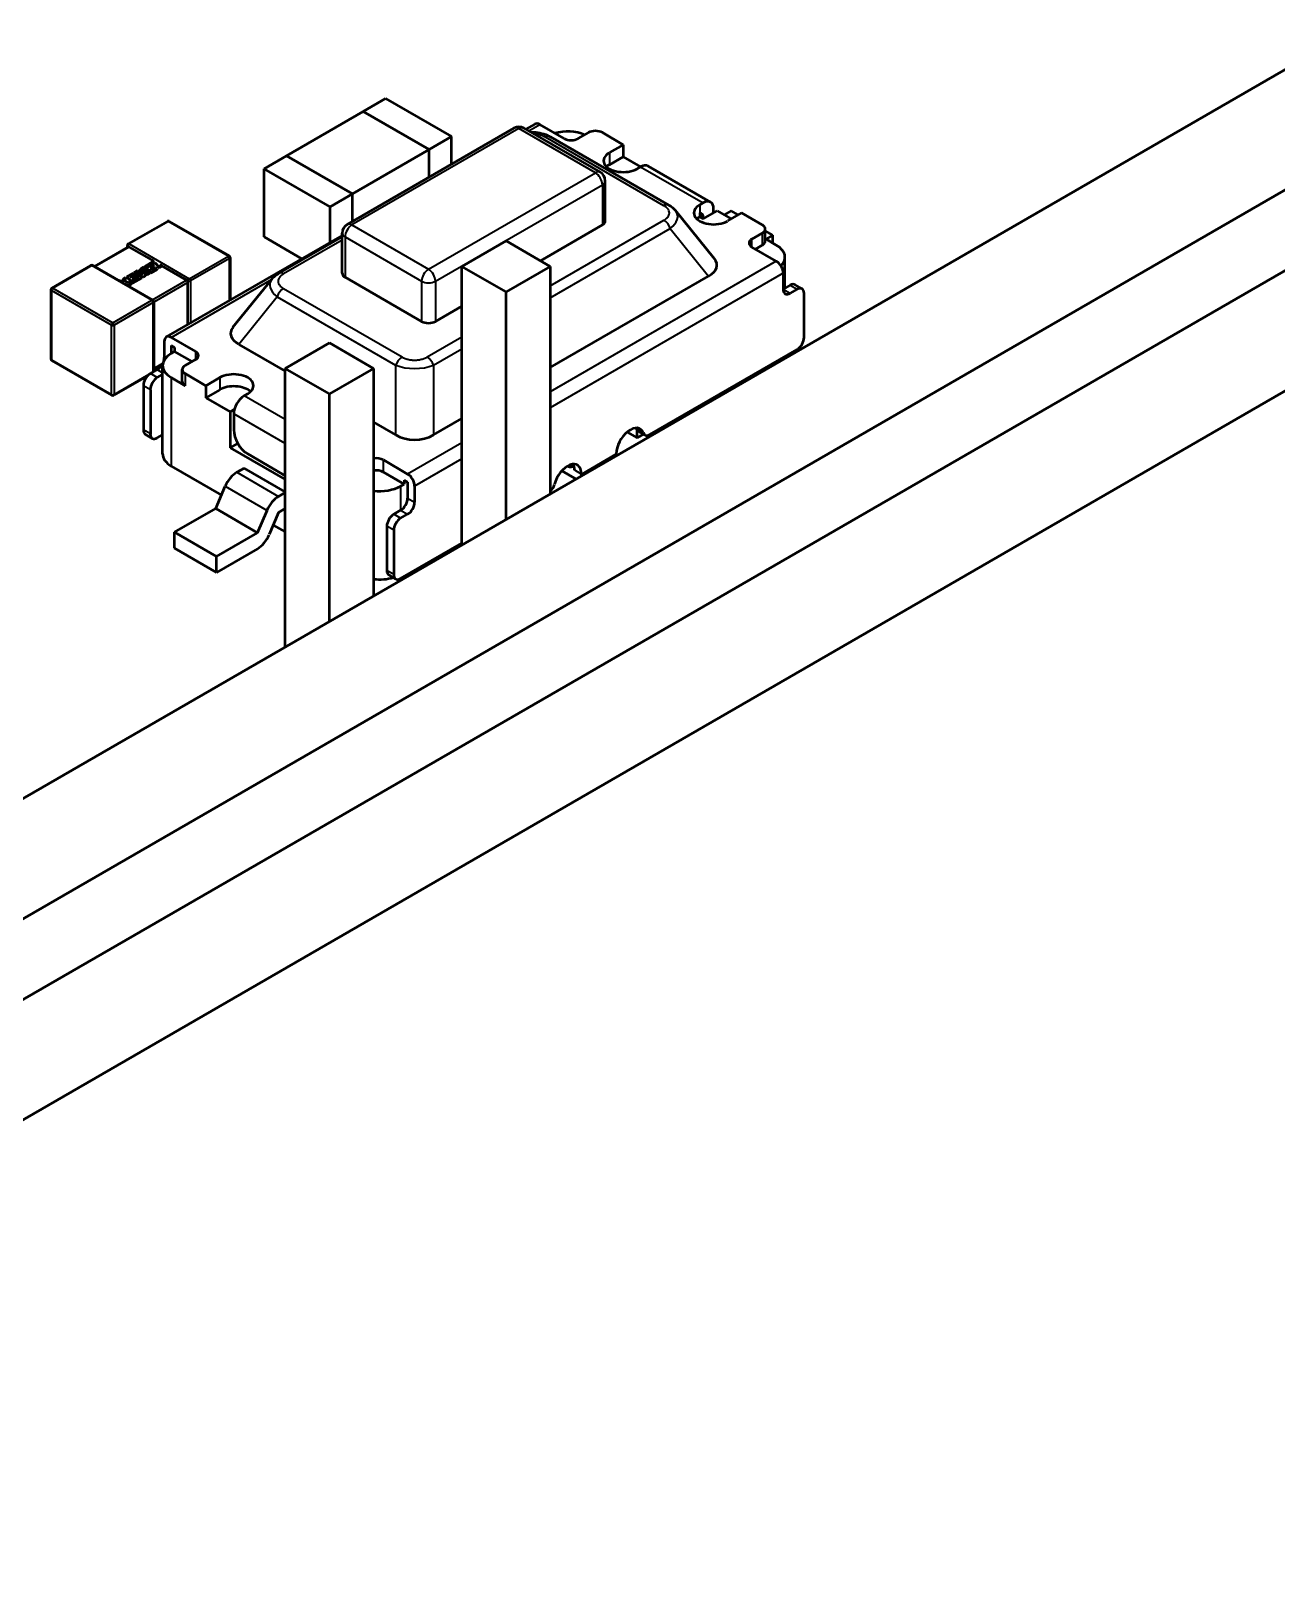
# Model space of a CAD drawing. Header units: millimetres. Extents: x -86 to 841, y -58 to 594.
# Drawn here: x 206.82 to 219.48, y 172.97 to 188.84 of the extents above; entities that cross this region are included whole.
import ezdxf

# ---------------------------------------------------------------- set-up
doc = ezdxf.new("R2010")
doc.units = ezdxf.units.MM
doc.layers.add('Visible (ISO)', color=7, linetype='Continuous', lineweight=50)
doc.layers.add('Visible Narrow (ISO)', color=7, linetype='Continuous', lineweight=35)

msp = doc.modelspace()

# ---------------------------------------------------------------- linework, layer by layer
at = {"layer": 'Visible (ISO)'}
for p, q in [((220.239, 188.839), (200.884, 177.665)), ((197.349, 174.399), (221.3, 188.227)), ((210.192, 188.024), (210.421, 188.156)), ((210.421, 188.156), (211.092, 187.768)), ((209.414, 187.574), (210.192, 188.023)), ((210.863, 187.636), (210.192, 188.024)), ((210.192, 188.023), (210.192, 188.024)), ((210.192, 188.023), (210.863, 187.636)), ((211.939, 187.896), (211.847, 187.843)), ((210.029, 186.875), (211.726, 187.855)), ((211.092, 187.768), (210.863, 187.636)), ((211.092, 187.489), (211.092, 187.768)), ((211.826, 187.855), (212.604, 187.406)), ((212.236, 187.748), (211.989, 187.891)), ((212.096, 187.767), (213.301, 187.071)), ((212.484, 187.809), (212.377, 187.748)), ((212.837, 187.686), (212.625, 187.809)), ((210.085, 187.187), (209.414, 187.574)), ((209.414, 187.574), (209.414, 187.574)), ((210.863, 187.636), (210.085, 187.187)), ((210.863, 187.356), (210.863, 187.636)), ((210.863, 187.356), (210.863, 187.636)), ((212.837, 187.686), (212.696, 187.605)), ((212.837, 187.686), (212.837, 187.564)), ((209.185, 187.442), (209.414, 187.574)), ((209.856, 187.054), (209.185, 187.442)), ((209.185, 186.748), (209.185, 187.442)), ((209.414, 187.574), (210.085, 187.187)), ((212.696, 187.482), (212.837, 187.564)), ((212.837, 187.564), (213.014, 187.462)), ((213.014, 187.462), (212.978, 187.442)), ((213.725, 187.102), (213.089, 187.469)), ((221.3, 187.41), (197.349, 173.582)), ((212.654, 186.911), (212.654, 187.319)), ((210.085, 187.187), (209.856, 187.054)), ((210.085, 186.907), (210.085, 187.187)), ((210.085, 186.907), (210.085, 187.187)), ((209.856, 186.693), (209.856, 187.054)), ((213.764, 186.525), (213.368, 187.016)), ((213.615, 187.074), (213.65, 187.095)), ((213.615, 186.992), (213.615, 186.952)), ((213.615, 186.952), (213.65, 186.931)), ((213.65, 186.931), (213.792, 187.013)), ((213.65, 186.931), (213.65, 186.942)), ((213.756, 186.992), (213.756, 187.033)), ((213.792, 187.013), (213.933, 186.931)), ((213.933, 187.013), (213.862, 186.972)), ((214.039, 186.992), (213.898, 186.911)), ((214.004, 186.972), (213.933, 187.013)), ((214.251, 186.87), (214.039, 186.992)), ((198.409, 172.97), (222.36, 186.798)), ((208.203, 186.907), (207.805, 186.678)), ((208.221, 186.907), (208.831, 186.555)), ((209.979, 186.38), (209.979, 186.788)), ((211.995, 186.507), (212.625, 186.87)), ((214.251, 186.788), (214.145, 186.727)), ((214.281, 186.707), (214.281, 186.829)), ((214.357, 186.768), (214.281, 186.812)), ((207.461, 186.448), (207.806, 186.647)), ((207.796, 186.642), (207.796, 186.661)), ((207.814, 186.646), (208.064, 186.502)), ((209.979, 186.764), (208.191, 185.732)), ((209.568, 186.527), (209.185, 186.748)), ((209.333, 186.377), (209.979, 186.751)), ((211.197, 186.449), (211.646, 186.708)), ((211.646, 186.708), (212.095, 186.449)), ((214.393, 186.503), (214.145, 186.645)), ((214.181, 186.625), (214.251, 186.666)), ((214.281, 186.731), (214.393, 186.666)), ((214.357, 186.768), (214.287, 186.727)), ((214.357, 186.686), (214.357, 186.768)), ((208.068, 186.504), (207.972, 186.449)), ((208.008, 186.451), (208.047, 186.473)), ((208.01, 186.448), (208.047, 186.469)), ((208.047, 186.473), (208.073, 186.488)), ((208.047, 186.469), (208.073, 186.484)), ((208.073, 186.488), (208.073, 186.484)), ((208.073, 186.488), (208.122, 186.437)), ((208.073, 186.484), (208.122, 186.433)), ((208.146, 186.451), (208.129, 186.469)), ((208.841, 186.539), (208.841, 186.107)), ((214.481, 186.227), (214.481, 186.543)), ((207.425, 186.458), (207.027, 186.228)), ((207.444, 186.458), (208.054, 186.106)), ((207.723, 186.305), (207.716, 186.301)), ((207.741, 186.287), (207.723, 186.305)), ((207.777, 186.336), (207.749, 186.32)), ((207.749, 186.32), (207.749, 186.316)), ((207.749, 186.32), (207.749, 186.282)), ((207.749, 186.316), (207.749, 186.282)), ((207.776, 186.291), (207.777, 186.336)), ((207.776, 186.291), (207.777, 186.332)), ((207.777, 186.336), (207.777, 186.332)), ((207.853, 186.38), (207.79, 186.344)), ((207.79, 186.344), (207.79, 186.34)), ((207.79, 186.344), (207.851, 186.281)), ((207.79, 186.34), (207.851, 186.277)), ((207.826, 186.346), (207.864, 186.368)), ((207.837, 186.334), (207.826, 186.346)), ((207.828, 186.343), (207.864, 186.364)), ((207.873, 186.355), (207.837, 186.334)), ((207.848, 186.322), (207.885, 186.343)), ((207.863, 186.307), (207.848, 186.322)), ((207.851, 186.32), (207.885, 186.339)), ((207.851, 186.281), (207.942, 186.334)), ((207.851, 186.277), (207.942, 186.329)), ((207.864, 186.368), (207.853, 186.38)), ((207.898, 186.406), (207.861, 186.385)), ((207.861, 186.385), (207.861, 186.381)), ((207.861, 186.385), (207.91, 186.334)), ((207.861, 186.381), (207.908, 186.332)), ((207.91, 186.334), (207.863, 186.307)), ((207.864, 186.368), (207.864, 186.364)), ((207.885, 186.343), (207.873, 186.355)), ((207.885, 186.343), (207.885, 186.339)), ((207.942, 186.334), (207.888, 186.39)), ((207.888, 186.39), (207.96, 186.344)), ((207.955, 186.369), (207.898, 186.406)), ((207.899, 186.379), (207.96, 186.34)), ((207.962, 186.443), (207.924, 186.422)), ((207.924, 186.422), (207.924, 186.417)), ((207.924, 186.422), (207.955, 186.369)), ((207.924, 186.417), (207.951, 186.371)), ((207.942, 186.334), (207.942, 186.329)), ((207.982, 186.357), (207.947, 186.424)), ((207.947, 186.424), (208.001, 186.367)), ((207.951, 186.415), (208.001, 186.363)), ((207.96, 186.344), (207.982, 186.357)), ((207.96, 186.34), (207.982, 186.353)), ((207.96, 186.344), (207.96, 186.34)), ((208.022, 186.38), (207.962, 186.443)), ((207.972, 186.449), (207.972, 186.445)), ((207.972, 186.449), (208.033, 186.386)), ((207.972, 186.445), (208.033, 186.382)), ((207.982, 186.357), (207.982, 186.353)), ((208.001, 186.367), (208.022, 186.38)), ((208.001, 186.363), (208.022, 186.376)), ((208.001, 186.367), (208.001, 186.363)), ((208.019, 186.439), (208.008, 186.451)), ((208.055, 186.46), (208.019, 186.439)), ((208.022, 186.38), (208.022, 186.376)), ((208.03, 186.427), (208.067, 186.448)), ((208.045, 186.412), (208.03, 186.427)), ((208.033, 186.425), (208.067, 186.444)), ((208.033, 186.386), (208.097, 186.423)), ((208.033, 186.382), (208.097, 186.419)), ((208.033, 186.386), (208.033, 186.382)), ((208.085, 186.435), (208.045, 186.412)), ((208.067, 186.448), (208.055, 186.46)), ((208.067, 186.448), (208.067, 186.444)), ((208.097, 186.423), (208.085, 186.435)), ((208.097, 186.423), (208.097, 186.419)), ((208.122, 186.437), (208.146, 186.451)), ((208.122, 186.433), (208.146, 186.447)), ((208.122, 186.437), (208.122, 186.433)), ((208.138, 186.459), (208.398, 186.309)), ((208.146, 186.451), (208.146, 186.447)), ((208.869, 185.831), (209.266, 186.322)), ((210.009, 186.339), (210.786, 185.89)), ((211.646, 186.19), (211.197, 186.449)), ((211.197, 183.618), (211.197, 186.449)), ((212.095, 186.449), (211.646, 186.19)), ((212.095, 186.449), (212.095, 184.137)), ((212.095, 185.421), (213.705, 186.351)), ((214.463, 186.38), (214.463, 186.217)), ((207.018, 186.212), (207.018, 185.508)), ((207.765, 186.273), (207.815, 186.26)), ((207.841, 186.275), (207.776, 186.291)), ((207.777, 186.266), (207.815, 186.256)), ((207.815, 186.26), (207.841, 186.275)), ((207.815, 186.256), (207.841, 186.271)), ((207.815, 186.26), (207.815, 186.256)), ((207.841, 186.275), (207.841, 186.271)), ((207.851, 186.281), (207.851, 186.277)), ((208.411, 186.302), (208.408, 186.3)), ((208.411, 185.859), (208.411, 186.286)), ((211.646, 183.878), (211.646, 186.19)), ((214.534, 186.258), (214.463, 186.217)), ((214.605, 186.217), (214.534, 186.176)), ((214.655, 186.222), (214.584, 186.263)), ((214.676, 185.727), (214.676, 186.176)), ((208.063, 186.09), (208.063, 185.385)), ((210.928, 185.89), (211.197, 186.045)), ((208.17, 185.686), (208.17, 185.523)), ((208.241, 185.727), (208.488, 185.584)), ((209.401, 185.412), (209.85, 185.672)), ((209.85, 185.672), (210.299, 185.412)), ((208.241, 185.645), (208.241, 185.564)), ((208.241, 185.645), (208.276, 185.625)), ((208.276, 185.584), (208.241, 185.564)), ((208.276, 185.625), (208.276, 185.584)), ((208.453, 185.482), (208.276, 185.584)), ((208.928, 185.657), (209.401, 185.384)), ((213.108, 184.74), (214.605, 185.604)), ((207.027, 185.492), (207.637, 185.14)), ((208.029, 185.359), (208.099, 185.4)), ((208.063, 185.405), (208.151, 185.456)), ((208.153, 184.543), (208.153, 185.441)), ((208.353, 185.278), (208.353, 185.4)), ((208.382, 185.441), (208.488, 185.502)), ((208.382, 185.359), (208.594, 185.237)), ((209.85, 185.153), (209.401, 185.412)), ((209.401, 182.582), (209.401, 185.412)), ((210.299, 185.412), (209.85, 185.153)), ((210.299, 185.412), (210.299, 183.1)), ((208.006, 185.342), (207.656, 185.14)), ((207.958, 185.237), (207.958, 184.788)), ((208.029, 185.196), (208.029, 184.747)), ((208.099, 185.319), (208.153, 185.35)), ((208.382, 185.237), (208.241, 185.319)), ((208.594, 185.237), (208.736, 185.319)), ((208.594, 185.237), (208.594, 185.115)), ((208.736, 185.196), (208.594, 185.115)), ((208.594, 185.115), (208.842, 184.972)), ((209.019, 185.155), (208.983, 185.135)), ((209.85, 182.841), (209.85, 185.153)), ((208.883, 184.996), (208.842, 184.972)), ((208.842, 184.972), (208.842, 184.604)), ((208.877, 184.951), (208.877, 184.788)), ((210.908, 184.736), (211.197, 184.902)), ((207.979, 184.742), (208.049, 184.701)), ((208.099, 184.706), (208.153, 184.737)), ((210.299, 184.865), (210.523, 184.736)), ((212.876, 184.765), (212.978, 184.706)), ((212.978, 184.706), (212.978, 184.783)), ((212.978, 184.706), (213.043, 184.744)), ((212.987, 184.776), (213.058, 184.735)), ((208.842, 184.604), (208.919, 184.649)), ((208.842, 184.604), (209.401, 184.282)), ((208.241, 184.42), (208.752, 184.125)), ((209.019, 184.543), (209.372, 184.339)), ((210.398, 184.482), (210.645, 184.339)), ((208.909, 184.357), (208.983, 184.4)), ((209.401, 184.159), (208.983, 184.4)), ((210.398, 184.359), (210.61, 184.237)), ((210.61, 184.278), (210.61, 184.237)), ((210.645, 184.257), (210.61, 184.278)), ((210.645, 184.257), (210.645, 184.094)), ((212.342, 184.298), (212.213, 184.372)), ((208.694, 183.988), (208.79, 184.214)), ((209.333, 184.112), (209.401, 184.151)), ((210.574, 184.216), (210.61, 184.237)), ((210.716, 184.216), (210.716, 184.053)), ((208.276, 183.747), (208.694, 183.988)), ((209.119, 183.743), (208.694, 183.988)), ((209.119, 183.743), (209.215, 183.969)), ((209.333, 183.949), (209.237, 183.723)), ((209.401, 183.988), (209.333, 183.949)), ((210.504, 183.931), (210.574, 183.971)), ((210.574, 183.89), (210.645, 183.931)), ((209.279, 183.821), (209.401, 183.751)), ((210.433, 183.808), (210.433, 183.359)), ((210.504, 183.767), (210.504, 183.318)), ((208.276, 183.584), (208.276, 183.747)), ((208.701, 183.502), (208.276, 183.747)), ((208.701, 183.502), (209.119, 183.743)), ((210.574, 183.277), (211.197, 183.637)), ((208.701, 183.339), (208.276, 183.584)), ((209.119, 183.58), (208.701, 183.339)), ((208.701, 183.339), (208.701, 183.502)), ((210.454, 183.313), (210.524, 183.272))]:
    msp.add_line(p, q, dxfattribs=at)
for centre, radius, start, end in [((211.776, 187.768), 0.1, 60, 120), ((212.554, 187.319), 0.1, 0, 60), ((208.212, 186.891), 0.0187, 60, 120), ((210.079, 186.788), 0.1, 120, 180), ((207.814, 186.661), 0.0187, 120, 180), ((208.822, 186.539), 0.0187, 360, 60), ((207.434, 186.442), 0.0187, 60, 120), ((207.036, 186.212), 0.0187, 120, 180), ((208.044, 186.09), 0.0187, 360, 60), ((207.036, 185.508), 0.0187, 180, 240), ((208.044, 185.385), 0.0187, 337.6531, 360), ((207.646, 185.156), 0.0187, 240, 300)]:
    msp.add_arc(centre, radius, start, end, dxfattribs=at)
for centre, major_axis, ratio, start_param, end_param in [((211.989, 187.809), (-0.05, 0.0866), 0.57735, 5.497787, 6.283185), ((212.271, 187.646), (0.3, 0), 0.57735, 0.952846, 2.016358), ((212.307, 187.789), (-0.1, 0), 0.57735, 0.785398, 2.356195), ((212.554, 187.768), (-0.1, 0), 0.57735, 3.926991, 5.497787), ((212.837, 187.523), (-0.2, 0), 0.57735, 5.497787, 8.63938), ((212.837, 187.401), (0.2, 0), 0.57735, 2.356195, 2.582603), ((213.014, 187.339), (0.075, 0.13), 0.57735, 0, 0.785398), ((213.65, 186.972), (0.075, 0.13), 0.57735, 5.497787, 7.068583), ((213.756, 186.992), (-0.2, 0), 0.57735, 5.497787, 8.63938), ((213.756, 186.87), (0.2, 0), 0.57735, 2.356195, 2.582603), ((213.58, 186.901), (0.05, 0.0866), 0.57735, 5.497787, 6.544985), ((212.554, 186.911), (0.1, 0), 0.57735, 5.497787, 6.283185), ((214.181, 186.829), (0.1, 0), 0.57735, 5.497787, 7.068583), ((207.814, 186.661), (0.0132, -0.0229), 0.57735, 4.712389, 5.00964), ((214.216, 186.686), (-0.1, 0), 0.57735, 5.497787, 7.068583), ((214.181, 186.707), (0.1, 0), 0.57735, 5.497787, 6.283185), ((214.181, 186.543), (0.3, 0), 0.57735, 5.751694, 7.068583), ((213.43, 186.462), (0.359, 0), 0.481982, 5.587572, 6.654418), ((214.393, 186.421), (-0.05, 0.0866), 0.57735, 3.926991, 5.497787), ((210.079, 186.38), (-0.1, 0), 0.57735, 0, 0.785398), ((214.534, 186.258), (-0.05, -0.0866), 0.57735, 5.497787, 7.068583), ((214.534, 186.176), (0.05, 0.0866), 0.57735, 0, 0.785398), ((214.605, 186.135), (0.05, 0.0866), 0.57735, 5.497787, 7.068583), ((209.204, 185.768), (-0.359, 0), 0.481982, 5.911953, 6.978799), ((210.857, 185.931), (-0.1, 0), 0.57735, 0.785398, 2.356195), ((208.241, 185.645), (-0.05, 0.0866), 0.57735, 5.497787, 7.068583), ((214.605, 185.686), (0.05, 0.0866), 0.57735, 3.926991, 5.497787), ((208.453, 185.441), (-0.3, 0), 0.57735, 5.497787, 7.068583), ((208.099, 185.482), (0.05, 0.0866), 0.57735, 5.124524, 5.497787), ((208.418, 185.543), (0.1, 0), 0.57735, 5.497787, 7.068583), ((208.029, 185.278), (0.05, 0.0866), 0.57735, 0.785398, 2.356194), ((208.099, 185.482), (0.05, 0.0866), 0.57735, 3.926991, 4.854286), ((208.453, 185.4), (-0.1, 0), 0.57735, 5.497787, 7.068583), ((208.877, 185.237), (0.2, 0), 0.57735, 5.497787, 8.63938), ((208.099, 185.237), (-0.05, -0.0866), 0.57735, 3.926991, 5.497787), ((208.453, 185.278), (-0.1, 0), 0.57735, 0, 0.785398), ((208.877, 185.115), (-0.2, 0), 0.57735, 3.700583, 5.497787), ((208.983, 185.012), (0.075, 0.13), 0.57735, 0.785398, 2.356194), ((208.029, 184.829), (-0.05, -0.0866), 0.57735, 5.497787, 6.283185), ((208.099, 184.788), (-0.05, -0.0866), 0.57735, 5.497787, 7.068583), ((209.019, 184.706), (0.1, -0.173), 0.57735, 3.926991, 5.497787), ((210.716, 184.895), (-0.3, 0), 0.691589, 0.875183, 2.26641), ((212.908, 184.625), (0.1, 0.173), 0.57735, 5.837624, 8.63938), ((212.837, 184.665), (0.1, 0.173), 0.57735, 5.837624, 5.921818), ((213.037, 184.863), (-0.05, -0.0866), 0.57735, 5.837624, 6.283185), ((213.108, 184.822), (-0.05, -0.0866), 0.57735, 5.837624, 7.068583), ((208.453, 184.543), (-0.3, 0), 0.57735, 0, 0.785398), ((210.327, 184.441), (0.1, 0), 0.57735, 0.785398, 1.85668), ((212.271, 184.257), (0.1, 0.173), 0.57735, 5.497787, 8.299543), ((212.271, 184.502), (0.05, -0.0866), 0.57735, 5.497787, 6.59519), ((212.201, 184.298), (0.1, 0.173), 0.57735, 5.497787, 5.921818), ((212.696, 184.584), (0.05, -0.0866), 0.57735, 0.525441, 0.785398), ((208.909, 184.194), (0.1, 0.173), 0.57735, 0.785398, 1.780236), ((209.372, 184.502), (0.1, -0.173), 0.57735, 5.497787, 5.699749), ((210.327, 184.318), (-0.1, 0), 0.57735, 3.926991, 4.998273), ((210.645, 184.257), (-0.05, 0.0866), 0.57735, 3.926991, 5.497787), ((212.342, 184.38), (0.05, -0.0866), 0.57735, 5.497787, 5.757744), ((212.342, 184.38), (-0.05, 0.0866), 0.57735, 3.667034, 3.926991), ((209.333, 183.949), (-0.1, -0.173), 0.57735, 3.926991, 4.921828), ((210.362, 184.339), (-0.3, 0), 0.57735, 1.357326, 2.356195), ((210.574, 184.053), (0.05, 0.0866), 0.57735, 3.926991, 5.497787), ((212.071, 184.223), (0.05, 0.0866), 0.57735, 4.262881, 5.15795), ((210.504, 183.849), (0.05, 0.0866), 0.57735, 0.785398, 2.356194), ((210.645, 184.012), (-0.05, -0.0866), 0.57735, 0.785398, 2.356194), ((210.574, 183.808), (-0.05, -0.0866), 0.57735, 3.926991, 5.497787), ((209.119, 183.743), (0.1, 0.173), 0.57735, 3.926991, 4.921828), ((210.504, 183.4), (-0.05, -0.0866), 0.57735, 5.497787, 6.283185), ((210.574, 183.359), (-0.05, -0.0866), 0.57735, 5.497787, 7.068583), ((210.362, 183.441), (-0.3, 0), 0.57735, 1.357326, 2.046531)]:
    msp.add_ellipse(centre, major_axis=major_axis, ratio=ratio, start_param=start_param, end_param=end_param, dxfattribs=at)
for points, knots in [([(211.9, 187.812), (211.908, 187.813), (211.917, 187.813), (211.954, 187.812), (211.983, 187.808), (212.038, 187.794), (212.064, 187.784), (212.09, 187.77), (212.093, 187.769), (212.096, 187.767)], [0.01744556, 0.01744556, 0.01744556, 0.01744556, 0.01992558, 0.01992558, 0.02859879, 0.02859879, 0.03732284, 0.03732284, 0.03844236, 0.03844236, 0.03844236, 0.03844236]), ([(209.266, 186.322), (209.281, 186.34), (209.3, 186.357), (209.325, 186.373), (209.329, 186.375), (209.333, 186.377)], [0.000001918, 0.000001918, 0.000001918, 0.000001918, 0.008289403, 0.008289403, 0.009864069, 0.009864069, 0.009864069, 0.009864069])]:
    msp.add_open_spline(points, degree=3, knots=knots, dxfattribs=at)
for points in [[(213.301, 187.071), (213.327, 187.057), (213.35, 187.038), (213.368, 187.016)], [(207.806, 186.647), (207.807, 186.648), (207.811, 186.648), (207.814, 186.646)], [(208.398, 186.309), (208.401, 186.307), (208.405, 186.303), (208.408, 186.3)], [(208.408, 186.3), (208.409, 186.295), (208.411, 186.29), (208.411, 186.286)]]:
    msp.add_open_spline(points, degree=3, dxfattribs=at)
at = {"layer": 'Visible Narrow (ISO)'}
for p, q in [((211.776, 187.85), (210.079, 186.87)), ((212.554, 187.401), (211.776, 187.85)), ((211.876, 187.826), (211.989, 187.891)), ((213.251, 187.066), (212.046, 187.762)), ((212.696, 187.605), (212.696, 187.482)), ((213.014, 187.462), (213.65, 187.095)), ((210.857, 186.421), (212.554, 187.401)), ((210.928, 186.298), (212.625, 187.278)), ((212.625, 187.278), (212.625, 186.87)), ((213.615, 187.074), (213.615, 186.992)), ((213.615, 186.963), (213.65, 186.942)), ((208.212, 186.906), (207.814, 186.677)), ((208.822, 186.554), (208.212, 186.906)), ((210.079, 186.87), (210.857, 186.421)), ((212.095, 186.251), (213.251, 186.918)), ((212.095, 186.13), (213.315, 186.834)), ((213.315, 186.834), (213.705, 186.351)), ((214.251, 186.788), (214.251, 186.666)), ((207.814, 186.646), (207.466, 186.445)), ((207.814, 186.677), (208.424, 186.324)), ((209.979, 186.717), (209.383, 186.372)), ((210.009, 186.748), (210.786, 186.298)), ((210.009, 186.748), (210.009, 186.339)), ((214.145, 186.645), (214.145, 186.727)), ((208.047, 186.473), (208.047, 186.469)), ((208.424, 186.324), (208.822, 186.554)), ((208.835, 186.531), (208.437, 186.302)), ((208.835, 186.104), (208.835, 186.531)), ((214.393, 186.503), (212.095, 185.176)), ((207.434, 186.457), (207.036, 186.228)), ((208.044, 186.105), (207.434, 186.457)), ((208.05, 186.108), (208.398, 186.309)), ((208.241, 185.727), (209.261, 186.316)), ((214.463, 186.38), (212.095, 185.012)), ((207.023, 186.205), (207.023, 185.5)), ((207.633, 185.852), (207.023, 186.205)), ((207.036, 186.228), (207.646, 185.875)), ((208.411, 186.286), (208.063, 186.085)), ((208.437, 186.302), (208.437, 185.874)), ((209.383, 186.224), (210.588, 185.529)), ((210.786, 186.298), (210.786, 185.89)), ((210.928, 186.298), (210.928, 185.89)), ((214.463, 186.217), (214.534, 186.176)), ((214.534, 186.258), (214.605, 186.217)), ((207.646, 185.875), (208.044, 186.105)), ((208.057, 186.082), (207.66, 185.852)), ((208.057, 185.378), (208.057, 186.082)), ((209.319, 186.14), (208.928, 185.657)), ((209.319, 186.14), (210.523, 185.445)), ((207.633, 185.148), (207.633, 185.852)), ((207.66, 185.852), (207.66, 185.148)), ((210.844, 185.529), (211.197, 185.732)), ((208.17, 185.523), (208.182, 185.516)), ((208.488, 185.584), (208.488, 185.502)), ((210.908, 185.445), (211.197, 185.611)), ((207.023, 185.5), (207.633, 185.148)), ((207.66, 185.148), (208.057, 185.378)), ((208.099, 185.319), (208.029, 185.359)), ((208.063, 185.412), (208.156, 185.465)), ((208.099, 185.4), (208.153, 185.369)), ((208.382, 185.359), (208.382, 185.237)), ((210.523, 185.445), (210.523, 184.736)), ((210.908, 185.445), (210.908, 184.736)), ((208.029, 185.196), (207.958, 185.237)), ((208.241, 185.319), (208.241, 184.42)), ((208.736, 185.319), (208.736, 185.196)), ((209.401, 184.894), (208.983, 185.135)), ((209.401, 184.649), (208.877, 184.951)), ((208.029, 184.747), (207.958, 184.788)), ((213.041, 184.756), (212.97, 184.797)), ((211.197, 184.657), (210.645, 184.339)), ((210.398, 184.359), (210.398, 184.482)), ((211.197, 184.494), (210.716, 184.216)), ((212.413, 184.339), (212.766, 184.543)), ((208.909, 184.357), (209.333, 184.112)), ((212.342, 184.38), (212.413, 184.339)), ((208.79, 184.214), (209.215, 183.969)), ((210.574, 184.216), (210.574, 183.971)), ((210.645, 184.094), (210.716, 184.053)), ((210.574, 183.89), (210.504, 183.931)), ((210.574, 183.971), (210.645, 183.931)), ((210.504, 183.767), (210.433, 183.808)), ((210.504, 183.318), (210.433, 183.359))]:
    msp.add_line(p, q, dxfattribs=at)
for centre, major_axis, ratio, start_param, end_param in [((211.776, 187.768), (-0.05, 0.0866), 0.57735, 5.497787, 6.283185), ((211.776, 187.768), (0.05, 0.0866), 0.57735, 0, 0.785398), ((212.046, 187.68), (0.05, 0.0866), 0.577343, 6.283166, 7.068559), ((212.554, 187.319), (0.05, 0.0866), 0.57735, 0, 0.785398), ((212.554, 187.319), (0.05, -0.0866), 0.57735, 0.785398, 2.356195), ((212.554, 187.319), (0.1, 0), 0.57735, 5.497787, 6.283185), ((213.251, 186.985), (0.05, 0.0866), 0.57735, 6.283131, 7.068583), ((213.068, 186.911), (-0.321, -0.062), 0.522759, 2.344436, 3.412307), ((208.212, 186.891), (-0.0094, 0.0162), 0.57735, 5.497787, 6.283185), ((208.212, 186.891), (0.0094, 0.0162), 0.57735, 0, 0.785398), ((210.079, 186.788), (-0.1, 0), 0.57735, 0, 0.785398), ((210.079, 186.788), (-0.05, -0.0866), 0.57735, 3.926991, 5.497787), ((210.079, 186.788), (-0.05, 0.0866), 0.57735, 5.497787, 6.283185), ((213.251, 186.837), (0.05, -0.0866), 0.577358, 1.221716, 2.35617), ((207.814, 186.661), (-0.0187, 0), 0.57735, 0, 0.785398), ((207.814, 186.661), (0.0094, 0.0162), 0.57735, 0.785398, 2.356195), ((207.814, 186.661), (-0.0094, 0.0162), 0.57735, 5.497787, 6.283185), ((208.822, 186.539), (0.0094, 0.0162), 0.57735, 0, 0.785398), ((208.822, 186.539), (0.0094, -0.0162), 0.57735, 0.785398, 2.356194), ((208.822, 186.539), (0.0187, 0), 0.57735, 5.497787, 6.283185), ((207.434, 186.442), (-0.0094, 0.0162), 0.57735, 5.497787, 6.283185), ((207.434, 186.442), (0.0094, 0.0162), 0.57735, 0, 0.785398), ((208.424, 186.309), (-0.0094, -0.0162), 0.57735, 3.926991, 5.497787), ((208.424, 186.309), (0.0094, -0.0162), 0.57735, 0.785398, 2.356194), ((209.566, 186.217), (-0.321, 0.062), 0.522758, 6.01245, 7.080344), ((209.383, 186.291), (-0.05, 0.0866), 0.577358, 5.497798, 6.283231), ((210.857, 186.339), (-0.05, -0.0866), 0.57735, 3.926991, 5.497787), ((210.857, 186.339), (0.05, -0.0866), 0.57735, 0.785398, 2.356195), ((207.036, 186.212), (-0.0187, 0), 0.57735, 0, 0.785398), ((207.036, 186.212), (0.0094, 0.0162), 0.57735, 0.785398, 2.356195), ((207.036, 186.212), (-0.0094, 0.0162), 0.57735, 5.497787, 6.283185), ((208.424, 186.309), (0.0187, 0), 0.57735, 3.926991, 5.497787), ((209.383, 186.143), (-0.05, -0.0866), 0.57735, 3.926991, 5.061455), ((210.857, 186.339), (0.1, 0), 0.57735, 3.926991, 5.497787), ((208.044, 186.09), (0.0094, 0.0162), 0.57735, 0, 0.785398), ((208.044, 186.09), (0.0094, -0.0162), 0.57735, 0.785398, 2.356194), ((208.044, 186.09), (0.0187, 0), 0.57735, 5.497787, 6.283185), ((207.646, 185.86), (-0.0094, -0.0162), 0.57735, 3.926991, 5.497787), ((207.646, 185.86), (-0.0187, 0), 0.57735, 0.785398, 2.356195), ((207.646, 185.86), (0.0094, -0.0162), 0.57735, 0.785398, 2.356194), ((210.588, 185.447), (-0.05, -0.0866), 0.577343, 3.927002, 5.061456), ((210.844, 185.447), (0.05, -0.0866), 0.57735, 1.22173, 2.356195), ((207.036, 185.508), (-0.0187, 0), 0.57735, 0, 0.785398), ((207.036, 185.508), (-0.0094, -0.0162), 0.57735, 5.497787, 6.283185), ((208.044, 185.385), (0.0187, 0), 0.57735, 5.497787, 6.283185), ((208.044, 185.385), (0.0094, -0.0162), 0.57735, 0.65717, 0.785398), ((210.716, 185.553), (-0.3, 0), 0.471283, 0.874407, 2.267176), ((207.646, 185.156), (-0.0094, -0.0162), 0.57735, 5.497787, 6.283185), ((207.646, 185.156), (-0.0187, 0), 0.57735, 0.785398, 2.356195), ((207.646, 185.156), (0.0094, -0.0162), 0.57735, 0, 0.785398)]:
    msp.add_ellipse(centre, major_axis=major_axis, ratio=ratio, start_param=start_param, end_param=end_param, dxfattribs=at)
msp.add_open_spline([(212.046, 187.762), (212.035, 187.768), (212.013, 187.779), (211.976, 187.789), (211.949, 187.793), (211.934, 187.794), (211.932, 187.794)], degree=3, knots=[0, 0, 0, 0, 0.1428571, 0.2857143, 0.4285714, 0.4488088, 0.4488088, 0.4488088, 0.4488088], dxfattribs=at)
for points in [[(213.251, 186.918), (213.261, 186.925), (213.279, 186.937), (213.298, 186.959), (213.307, 186.981), (213.307, 187.004), (213.298, 187.026), (213.279, 187.047), (213.261, 187.06), (213.251, 187.066)], [(209.383, 186.372), (209.372, 186.366), (209.354, 186.353), (209.336, 186.332), (209.327, 186.31), (209.327, 186.287), (209.336, 186.265), (209.354, 186.243), (209.372, 186.231), (209.383, 186.224)], [(210.588, 185.529), (210.598, 185.523), (210.62, 185.512), (210.657, 185.502), (210.696, 185.496), (210.735, 185.496), (210.774, 185.502), (210.811, 185.512), (210.833, 185.523), (210.844, 185.529)]]:
    msp.add_open_spline(points, degree=3, dxfattribs=at)

doc.saveas('drawing.dxf')
